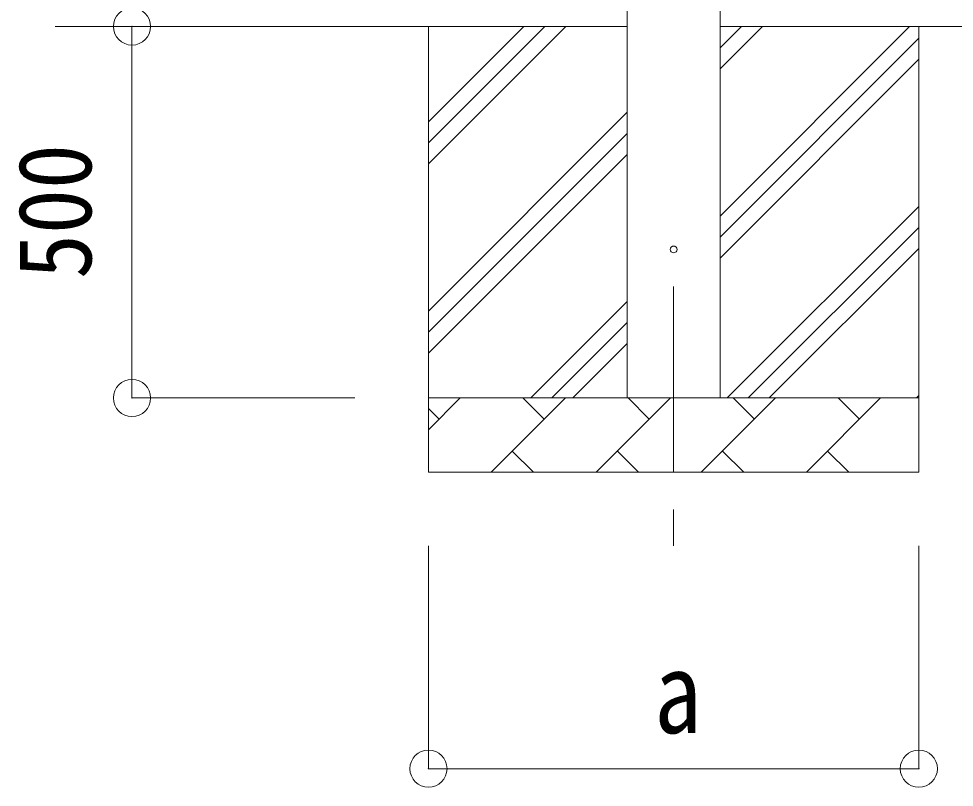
# Model space of a CAD drawing. Units: millimetres, scale not verified. Extents: x -88263 to 14131, y -29850 to 9646.
# Drawn here: x -10772 to -9513, y -704 to 330 of the extents above; entities that cross this region are included whole.
import ezdxf
from ezdxf.enums import TextEntityAlignment as Align

# ---------------------------------------------------------------- set-up
doc = ezdxf.new("R2010")
doc.units = ezdxf.units.MM
doc.header["$LTSCALE"] = 50
doc.header["$PDMODE"] = 32
doc.header["$PDSIZE"] = 50
doc.linetypes.add('CHAIN1', pattern=[8, 5, -1, 1, -1])
for name, color, linetype, lineweight in [('0-2_建具', 4, 'Continuous', 9), ('0-4_設備', 7, 'Continuous', 9), ('0-6_手摺', 5, 'Continuous', 5)]:
    doc.layers.add(name, color=color, linetype=linetype, lineweight=lineweight)
doc.styles.add('ＭＳ ゴシック', font='')
doc.styles.get('ＭＳ ゴシック').set_extended_font_data('MS Gothic')

msp = doc.modelspace()

# ---------------------------------------------------------------- linework, layer by layer
at = {"layer": '0-2_建具'}
for p, q in [((-9953.14, -180.22), (-9953.14, 2674.78)), ((-9828.14, 2674.78), (-9828.14, -180.22))]:
    msp.add_line(p, q, dxfattribs=at)
at = {"layer": '0-2_建具', "color": 7, "linetype": 'CHAIN1'}
msp.add_line((-9890.64, -30.22), (-9890.64, -379.22), dxfattribs=at)
at = {"layer": '0-2_建具'}
msp.add_circle((-9890.64, 19.78), 4.5, dxfattribs=at)
at = {"layer": '0-4_設備'}
for p, q in [((-9953.14, 319.78), (-10723.14, 319.78)), ((-10220.64, 319.78), (-10220.64, -280.22)), ((-10220.64, 134.73), (-10035.59, 319.78)), ((-10220.64, 163.01), (-10063.87, 319.78)), ((-10220.64, 191.3), (-10092.16, 319.78)), ((-9828.14, 64.68), (-9573.04, 319.78)), ((-9828.14, 262.67), (-9771.03, 319.78)), ((-9828.14, 290.95), (-9799.31, 319.78)), ((-4680.14, 319.78), (-9828.14, 319.78)), ((-9560.64, 319.78), (-9560.64, -280.22)), ((-9828.14, 36.39), (-9560.64, 303.89)), ((-9828.14, 8.11), (-9560.64, 275.61)), ((-10220.64, -63.26), (-9953.14, 204.24)), ((-10220.64, -91.55), (-9953.14, 175.95)), ((-10220.64, -119.83), (-9953.14, 147.67)), ((-9818.48, -180.22), (-9560.64, 77.62)), ((-9790.2, -180.22), (-9560.64, 49.34)), ((-9761.91, -180.22), (-9560.64, 21.05)), ((-10083.04, -180.22), (-9953.14, -50.32)), ((-10054.76, -180.22), (-9953.14, -78.61)), ((-10026.47, -180.22), (-9953.14, -106.89)), ((-10220.64, -180.22), (-9560.64, -180.22)), ((-10220.64, -223.12), (-10177.75, -180.22)), ((-10136.32, -280.22), (-10036.32, -180.22)), ((-10064.88, -208.78), (-10093.43, -180.22)), ((-9994.9, -280.22), (-9894.9, -180.22)), ((-9923.46, -208.78), (-9952.01, -180.22)), ((-9853.48, -280.22), (-9753.48, -180.22)), ((-9782.04, -208.78), (-9810.59, -180.22)), ((-9712.06, -280.22), (-9612.06, -180.22)), ((-9640.61, -208.78), (-9669.17, -180.22)), ((-9563.92, -180.22), (-9560.64, -176.94)), ((-10206.3, -208.78), (-10220.64, -194.44)), ((-10107.77, -251.67), (-10079.22, -280.22)), ((-9966.35, -251.67), (-9937.8, -280.22)), ((-9824.93, -251.67), (-9796.37, -280.22)), ((-9683.51, -251.67), (-9654.95, -280.22)), ((-9560.64, -280.22), (-10220.64, -280.22))]:
    msp.add_line(p, q, dxfattribs=at)
at = {"layer": '0-6_手摺', "color": 6, "lineweight": 9}
for p, q in [((-10619.64, 319.78), (-10319.64, 319.78)), ((-10619.64, 319.78), (-10619.64, -180.22)), ((-10619.64, -180.22), (-10319.64, -180.22)), ((-10220.64, -679.22), (-10220.64, -379.22)), ((-9560.64, -679.22), (-9560.64, -379.22)), ((-10220.64, -679.22), (-9560.64, -679.22))]:
    msp.add_line(p, q, dxfattribs=at)
at = {"layer": '0-6_手摺', "color": 6}
for p in [(-10619.64, 319.78), (-10619.64, -180.22), (-10220.64, -679.22), (-9560.64, -679.22)]:
    msp.add_point(p, dxfattribs=at)

# ---------------------------------------------------------------- texts
at = {"layer": '0-6_手摺', "color": 7, "style": 'ＭＳ ゴシック', "width": 0.9}
msp.add_text('500', height=98.97, rotation=90, dxfattribs=at).set_placement((-10644.64, -20.22), align=Align.BOTTOM_LEFT)
at = {"layer": '0-6_手摺', "color": 7, "style": 'ＭＳ ゴシック', "width": 0.85}
msp.add_text('a', height=110, dxfattribs=at).set_placement((-9916.89, -664.22), align=Align.BOTTOM_LEFT)

doc.saveas('drawing.dxf')
